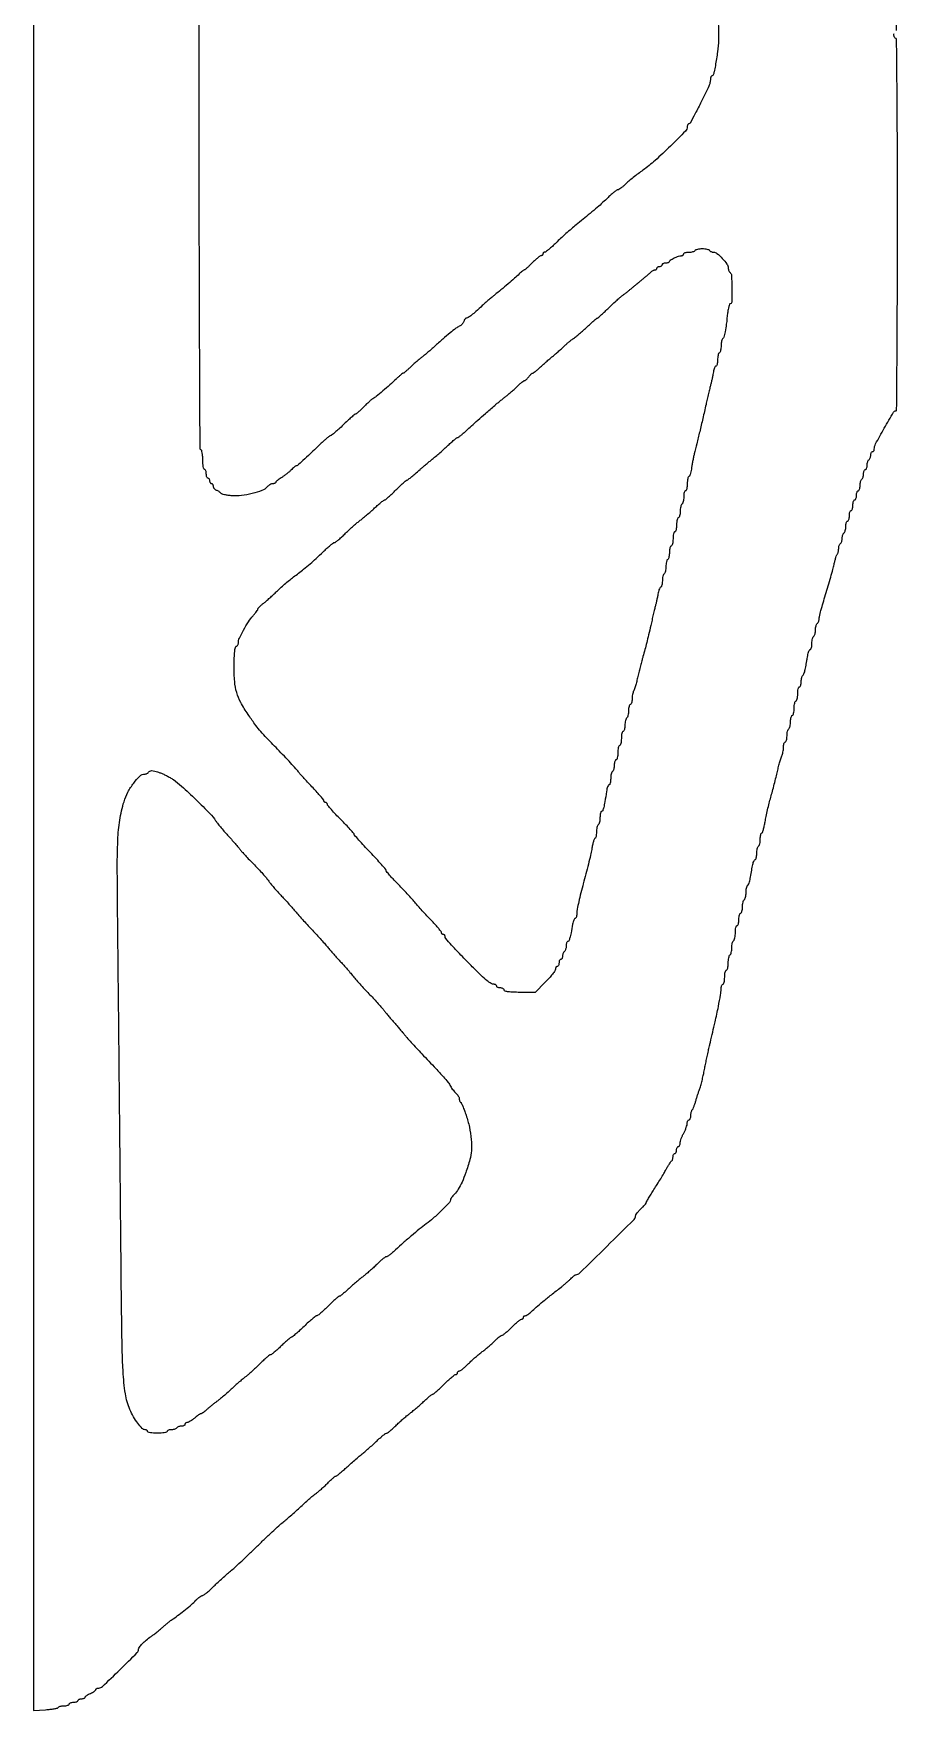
# Model space of a CAD drawing. Extents: x 0 to 485, y 28 to 1911.
# Drawn here: x 0 to 485, y 28 to 970 of the extents above; entities that cross this region are included whole.
import ezdxf

# ---------------------------------------------------------------- set-up
doc = ezdxf.new("R2010")
doc.units = 0

msp = doc.modelspace()

# ---------------------------------------------------------------- linework, layer by layer
for points in [[(0.501058, 1910.501593, 0.000002), (0.250266, 1675.425652, 0.000197)], [(0.057093, 1386.338018, 0.000069), (0, 969.702607), (0, 28.405214), (6.75, 28.822939, 0.011854), (9.36083, 29.046748, 0.017985), (11.615104, 29.37636, 0.012932), (13.417242, 29.754854, 0.248882), (13.833333, 30.120332, -0.196629), (14.150328, 30.460251, -0.041935), (14.925521, 30.741598, -0.037909), (15.942138, 30.935586, -0.0282), (17.083333, 31, 0.032551), (18.200605, 31.072814, 0.050076), (19.143229, 31.29375, 0.064635), (19.794591, 31.61597, 0.250638), (20, 32, -0.226478), (20.182831, 32.382936, -0.074992), (20.734375, 32.70625, -0.057076), (21.542644, 32.926884, -0.038131), (22.5, 33, 0.038131), (23.457356, 33.073116, 0.057076), (24.265625, 33.29375, 0.074992), (24.817169, 33.617064, 0.226478), (25, 34, -0.191087), (25.151477, 34.381882, -0.088204), (25.5875, 34.70625, -0.068025), (26.234582, 34.926307, -0.048028), (27, 35, 0.042005), (27.765706, 35.06444, 0.061586), (28.4125, 35.258112, 0.080913), (28.85117, 35.542657, 0.211547), (29, 35.87868, -0.208074), (29.180943, 36.29466, -0.033695), (29.88125, 36.864273, -0.032352), (30.851056, 37.459931, -0.023358), (32, 38, 0.023358), (33.148944, 38.540069, 0.032352), (34.11875, 39.135727, 0.033695), (34.819057, 39.70534, 0.208074), (35, 40.12132, -0.184046), (35.127798, 40.45675, -0.090441), (35.493403, 40.741888, -0.070312), (36.03694, 40.935126, -0.05034), (36.679671, 41, 0.193369), (38.658003, 41.794814, 0.002496), (48.471212, 51.292049, 0.002444), (58.202867, 60.898342, 0.199327), (59, 62.818458, -0.167425), (59.403978, 63.991084, -0.028015), (60.995369, 65.807137, -0.02715), (63.242138, 67.862493, -0.018458), (66.002104, 69.959488, 0.010019), (67.577173, 71.114814, 0.005763), (69.430063, 72.566037, 0.005756), (71.2584, 74.067253, 0.009569), (72.759814, 75.379096, -0.008441), (74.182931, 76.6282, -0.006648), (75.764357, 77.933921, -0.006728), (77.266495, 79.108044, -0.016476), (78.410436, 79.919608, 0.014462), (81.701971, 82.234907, 0.009804), (85.319448, 85.051388, 0.009869), (88.684904, 87.891169, 0.020915), (91.15121, 90.246784, -0.020182), (92.251578, 91.300853, -0.024608), (93.365468, 92.191243, -0.024298), (94.355334, 92.834906, -0.132764), (94.966134, 93, 0.159238), (95.642669, 93.221066, 0.012454), (97.166476, 94.395313, 0.015986), (98.940201, 95.930492, 0.011518), (100.82251, 97.75, -0.007832), (102.946025, 99.833162, -0.005121), (105.456349, 102.171299, -0.005151), (107.950342, 104.400321, -0.009825), (110.007586, 106.131017, 0.013995), (112.408197, 108.185006, 0.003275), (116.31002, 111.764072, 0.003373), (120.745717, 115.942809, 0.003307), (125.154183, 120.208499, -0.003223), (129.545351, 124.458884, -0.003364), (133.929152, 128.59168, -0.003233), (137.764423, 132.112944, -0.014776), (140.065224, 134.077482, 0.008143), (142.142879, 135.804371, 0.003169), (144.961613, 138.257135, 0.003136), (147.980903, 140.95206, 0.003886), (150.756068, 143.5, -0.004394), (153.335265, 145.863196, -0.005552), (155.763481, 148.000782, -0.004451), (157.832355, 149.749828, -0.044093), (158.767622, 150.396279, 0.044555), (159.630568, 150.993921, 0.007444), (161.160685, 152.308182, 0.008106), (162.916383, 153.913723, 0.007108), (164.698911, 155.646279, -0.0077), (166.419623, 157.314794, -0.011324), (167.986308, 158.722363, -0.006814), (169.330373, 159.844558, -0.170649), (169.776316, 160.004319, 0.163407), (170.233929, 160.161022, 0.005513), (171.756168, 161.354428, 0.009894), (173.531601, 162.83688, 0.006678), (175.5, 164.594369, -0.003822), (177.739195, 166.616743, -0.002524), (180.341931, 168.908151, -0.00254), (182.894976, 171.110313, -0.004921), (184.961894, 172.84005, 0.00582), (186.954034, 174.513308, 0.003585), (189.261284, 176.526452, 0.003594), (191.514337, 178.55001, 0.006427), (193.332476, 180.25, -0.010755), (194.895703, 181.686486, -0.01498), (196.359046, 182.898437, -0.011349), (197.612622, 183.82993, -0.155319), (198.146898, 184, 0.162913), (198.687566, 184.180966, 0.009923), (200.046583, 185.248437, 0.01396), (201.632891, 186.621827, 0.009821), (203.342029, 188.25, -0.008689), (205.233628, 190.060178, -0.006546), (207.372834, 191.985938, -0.006621), (209.432128, 193.743833, -0.015154), (211.040511, 195, 0.012842), (212.663285, 196.255371, 0.005474), (214.772323, 198.014063, 0.005412), (216.982035, 199.939788, 0.00708), (218.957325, 201.75, -0.007693), (220.738621, 203.378416, -0.011252), (222.359967, 204.751563, -0.006869), (223.748221, 205.843438, -0.164645), (224.210788, 206, 0.177414), (224.681348, 206.172395, 0.004911), (226.353087, 207.615625, 0.009525), (228.294815, 209.392315, 0.006326), (230.456522, 211.5, -0.008651), (232.637994, 213.607262, -0.012547), (234.641033, 215.384375, -0.008174), (236.357637, 216.784673, -0.168548), (236.978261, 217, 0.096862), (237.368229, 217.076262, 0.097407), (237.699864, 217.29375, 0.09844), (237.921918, 217.618393, 0.101258), (238, 218, -0.107021), (238.08261, 218.381532, -0.099487), (238.31678, 218.70625, -0.09588), (238.666715, 218.923949, -0.091591), (239.078401, 219, 0.15268), (239.687576, 219.190458, 0.015563), (240.918553, 220.101562, 0.018308), (242.343485, 221.313756, 0.013613), (243.828401, 222.75, -0.011756), (245.524093, 224.402342, -0.007197), (247.596468, 226.273982, -0.007213), (249.703043, 228.069046, -0.012729), (251.5, 229.480575, 0.010604), (253.270139, 230.858912, 0.006598), (255.289479, 232.546, 0.006619), (257.238143, 234.263502, 0.011903), (258.783333, 235.730575, -0.013276), (260.109472, 236.982767, -0.017864), (261.378416, 238.039607, -0.015062), (262.472765, 238.83518, -0.150748), (263.007018, 239, 0.164466), (263.568791, 239.189922, 0.009764), (264.993015, 240.321875, 0.013859), (266.65502, 241.776028, 0.009722), (268.447368, 243.5, -0.010602), (270.245916, 245.223852, -0.014901), (271.926974, 246.678125, -0.011084), (273.368579, 247.799792, -0.161137), (273.973684, 248, 0.096416), (274.365406, 248.076245, 0.09729), (274.69852, 248.29375, 0.098538), (274.921552, 248.6184, 0.101724), (275, 249, -0.103674), (275.079978, 249.381574, -0.09892), (275.307102, 249.70625, -0.096788), (275.646398, 249.923826, -0.094588), (276.045455, 250, 0.123067), (276.593384, 250.136938, 0.024205), (277.47111, 250.660938, 0.024335), (278.458205, 251.388641, 0.020481), (279.430664, 252.25, -0.013805), (282.143927, 254.718691, -0.005484), (285.996875, 257.961746, -0.004836), (290.702307, 261.759234, -0.003273), (296.134971, 266, 0.008103), (297.543222, 267.121345, 0.005694), (299.092657, 268.426562, 0.005747), (300.547489, 269.710128, 0.01197), (301.645148, 270.75, -0.01096), (302.55127, 271.611898, -0.015302), (303.400927, 272.339062, -0.011627), (304.12977, 272.897765, -0.159011), (304.443115, 273, 0.19607), (306.538236, 273.85443, 0.001139), (321.871275, 288.924102, 0.001125), (337.144719, 304.071807, 0.199402), (338, 306.131153, -0.144761), (338.169771, 306.705248, -0.021134), (338.88125, 307.707528, -0.02243), (339.851257, 308.848866, -0.017541), (341, 310, 0.011152), (342.149238, 311.122578, 0.015705), (343.11875, 312.177104, 0.011866), (343.864745, 313.084141, 0.167684), (344, 313.476104, -0.13029), (344.121582, 313.934769, -0.002955), (345.265, 315.912706, -0.006435), (346.65612, 318.218101, -0.004288), (348.306382, 320.824894, 0.004132), (350.134135, 323.710071, 0.003263), (352.065577, 326.861063, 0.003299), (353.820643, 329.810493, 0.008176), (355.056382, 332, -0.009063), (356.047052, 333.748039, -0.012543), (357.0025, 335.276042, -0.009134), (357.846736, 336.504354, -0.133826), (358.25, 336.833333, 0.15923), (358.538485, 337.093607, 0.049842), (358.779687, 337.631771, 0.044078), (358.944732, 338.325242, 0.036404), (359, 339.083333, -0.050201), (359.073823, 339.816758, -0.070178), (359.29375, 340.436979, -0.090315), (359.61825, 340.854207, -0.184457), (360, 341, 0.191087), (360.381882, 341.151477, 0.088204), (360.70625, 341.5875, 0.068025), (360.926307, 342.234582, 0.048028), (361, 343, -0.048028), (361.073693, 343.765418, -0.068025), (361.29375, 344.4125, -0.088204), (361.618118, 344.848523, -0.191087), (362, 345, 0.188692), (362.381832, 345.149417, 0.088982), (362.70625, 345.578565, 0.068799), (362.926261, 346.215843, 0.048799), (363, 346.969584, -0.066235), (363.132463, 347.965141, -0.020615), (363.5875, 349.406597, -0.020208), (364.234469, 350.992166, -0.020986), (365, 352.5, 0.020986), (365.765531, 354.007834, 0.020208), (366.4125, 355.593403, 0.020615), (366.867537, 357.034859, 0.066235), (367, 358.030416, -0.048799), (367.073739, 358.784157, -0.068799), (367.29375, 359.421435, -0.088982), (367.618168, 359.850583, -0.188692), (368, 360, 0.213207), (368.38247, 360.170857, 0.080277), (368.70625, 360.675625, 0.061077), (368.926688, 361.419414, 0.041555), (369, 362.3, -0.032005), (369.060888, 363.25024, -0.030245), (369.242673, 364.203437, -0.031643), (369.508294, 365.026465, -0.085284), (369.82612, 365.55, 0.075357), (370.219944, 366.17078, 0.011221), (370.787876, 367.542812, 0.012412), (371.38647, 369.207447, 0.010408), (371.940102, 371, -0.004315), (372.492643, 372.869529, -0.004073), (373.087797, 374.765625, -0.00405), (373.642163, 376.436301, -0.014156), (374.038658, 377.5, 0.018342), (374.393675, 378.477343, 0.008072), (374.794557, 379.79375, 0.007976), (375.175302, 381.205057, 0.010608), (375.473512, 382.5, 0.000163), (375.806943, 384.105245, 0.000043), (376.339613, 386.675, 0.000044), (376.945392, 389.600001, 0.000045), (377.545459, 392.5, -0.001502), (378.169718, 395.473226, -0.001264), (378.848339, 398.61875, -0.001274), (379.482402, 401.487024, -0.003533), (379.947735, 403.5, 0.002608), (382.598483, 414.870931, 0.005777), (384.474244, 423.575097, 0.00597), (385.72087, 430.100689, 0.044235), (386, 433.249626, -0.034569), (386.072921, 434.303078, -0.052675), (386.29375, 435.192078, -0.068632), (386.616422, 435.803228, -0.241532), (387, 436, 0.295869), (387.387127, 436.251055, 0.04382), (387.70625, 437.175, 0.037669), (387.92761, 438.467056, 0.023598), (388, 440, -0.023598), (388.07239, 441.532944, -0.037669), (388.29375, 442.825, -0.04382), (388.612873, 443.748945, -0.295869), (389, 444, 0.293924), (389.38696, 444.248983, 0.044731), (389.70625, 445.157664, 0.038191), (389.927595, 446.43068, 0.023957), (390, 447.940983, -0.023552), (390.07325, 449.49521, -0.030444), (390.29375, 450.90585, -0.031293), (390.612194, 452.01959, -0.17067), (391, 452.5, 0.158284), (391.38656, 452.955916, 0.036095), (391.70625, 453.929939, 0.033884), (391.926564, 455.159953, 0.02738), (392, 456.5, -0.02738), (392.073436, 457.840047, -0.033884), (392.29375, 459.070061, -0.036095), (392.61344, 460.044084, -0.158284), (393, 460.5, 0.17067), (393.387806, 460.98041, 0.031293), (393.70625, 462.09415, 0.030444), (393.92675, 463.50479, 0.023552), (394, 465.059017, -0.023957), (394.072405, 466.56932, -0.038191), (394.29375, 467.842336, -0.044731), (394.61304, 468.751017, -0.293924), (395, 469, 0.277684), (395.385692, 469.232098, 0.052312), (395.70625, 470.028125, 0.042582), (395.927458, 471.158889, 0.027026), (396, 472.5, -0.027026), (396.072542, 473.841111, -0.042582), (396.29375, 474.971875, -0.052312), (396.614308, 475.767902, -0.277684), (397, 476, 0.275259), (397.385522, 476.229636, 0.053437), (397.70625, 477.010789, 0.043243), (397.927436, 478.122516, 0.027497), (398, 479.440983, -0.026918), (398.073414, 480.803639, -0.033489), (398.29375, 482.052725, -0.035556), (398.613307, 483.04134, -0.159713), (399, 483.5, 0.158284), (399.38656, 483.955916, 0.036095), (399.70625, 484.929939, 0.033884), (399.926564, 486.159953, 0.02738), (400, 487.5, -0.0244), (400.065195, 488.83515, -0.031238), (400.261294, 490.050002, -0.032422), (400.544827, 491.00953, -0.16782), (400.889512, 491.431715, 0.141945), (401.271355, 491.853942, 0.024812), (401.697061, 492.850822, 0.025189), (402.090575, 494.106847, 0.020254), (402.389512, 495.490732, -0.000012), (402.667351, 497.087616, -0.000007), (402.999682, 498.997277, -0.000007), (403.331913, 500.906058, -0.000012), (403.609406, 502.5, -0.023222), (403.907606, 503.840922, -0.034922), (404.301411, 504.971875, -0.037981), (404.726897, 505.787531, -0.259088), (405.109406, 506, 0.2913), (405.453834, 506.21927, 0.045959), (405.738388, 507.010789, 0.038897), (405.935498, 508.122324, 0.024443), (406, 509.440983, -0.026918), (406.073414, 510.803639, -0.033489), (406.29375, 512.052725, -0.035556), (406.613307, 513.04134, -0.159713), (407, 513.5, 0.159713), (407.386693, 513.95866, 0.035556), (407.70625, 514.947275, 0.033489), (407.926586, 516.196361, 0.026918), (408, 517.559017, -0.022888), (408.060399, 518.877767, -0.036627), (408.245192, 519.989211, -0.042003), (408.511274, 520.786969, -0.299749), (408.834695, 521, 0.315603), (409.208389, 521.261971, 0.014196), (409.729234, 522.835938, 0.019451), (410.24951, 524.854267, 0.012186), (410.707809, 527.25, -0.010433), (411.257486, 530.179002, -0.00519), (412.06968, 533.867188, -0.005149), (412.990612, 537.672725, -0.00754), (413.885759, 541, 0.003975), (414.820936, 544.379847, 0.002482), (415.865259, 548.353125, 0.00249), (416.855619, 552.279508, 0.004525), (417.620037, 555.5, -0.006151), (418.296043, 558.307356, -0.007193), (419.008531, 560.953827, -0.006437), (419.670843, 563.171292, -0.042952), (420.107392, 564.236431, 0.050914), (420.450549, 565.113142, 0.021401), (420.737797, 566.348022, 0.020909), (420.934526, 567.705325, 0.025537), (421, 568.986431, -0.031481), (421.072759, 570.14089, -0.048668), (421.29375, 571.114764, -0.062402), (421.6157, 571.789778, -0.255639), (422, 572, 0.275259), (422.385522, 572.229636, 0.053437), (422.70625, 573.010789, 0.043243), (422.927436, 574.122516, 0.027497), (423, 575.440983, -0.026918), (423.073414, 576.803639, -0.033489), (423.29375, 578.052725, -0.035556), (423.613307, 579.04134, -0.159713), (424, 579.5, 0.159713), (424.386693, 579.95866, 0.035556), (424.70625, 580.947275, 0.033489), (424.926586, 582.196361, 0.026918), (425, 583.559017, -0.027497), (425.072564, 584.877484, -0.043243), (425.29375, 585.989211, -0.053437), (425.614478, 586.770364, -0.275259), (426, 587, 0.295869), (426.387127, 587.251055, 0.04382), (426.70625, 588.175, 0.037669), (426.92761, 589.467056, 0.023598), (427, 591, -0.023598), (427.07239, 592.532944, -0.037669), (427.29375, 593.825, -0.04382), (427.612873, 594.748945, -0.295869), (428, 595, 0.295869), (428.387127, 595.251055, 0.04382), (428.70625, 596.175, 0.037669), (428.92761, 597.467056, 0.023598), (429, 599, -0.023598), (429.07239, 600.532944, -0.037669), (429.29375, 601.825, -0.04382), (429.612873, 602.748945, -0.295869), (430, 603, 0.251914), (430.384097, 603.206632, 0.064068), (430.70625, 603.863914, 0.049716), (430.9272, 604.81438, 0.032276), (431, 605.940983, -0.027995), (431.065347, 607.107183, -0.034403), (431.261294, 608.179541, -0.036797), (431.545813, 609.029351, -0.156404), (431.889512, 609.431715, 0.141945), (432.271355, 609.853942, 0.024812), (432.697061, 610.850822, 0.025189), (433.090575, 612.106847, 0.020254), (433.389512, 613.490732, -0.000012), (433.667351, 615.087616, -0.000007), (433.999682, 616.997277, -0.000007), (434.331913, 618.906058, -0.000012), (434.609406, 620.5, -0.023222), (434.907606, 621.840922, -0.034922), (435.301411, 622.971875, -0.037981), (435.726897, 623.787531, -0.259088), (436.109406, 624, 0.2913), (436.453834, 624.21927, 0.045959), (436.738388, 625.010789, 0.038897), (436.935498, 626.122324, 0.024443), (437, 627.440983, -0.026918), (437.073414, 628.803639, -0.033489), (437.29375, 630.052725, -0.035556), (437.613307, 631.04134, -0.159713), (438, 631.5, 0.144823), (438.385448, 631.931076, 0.04093), (438.70625, 632.783064, 0.037579), (438.926362, 633.85147, 0.032024), (439, 635, -0.032024), (439.073638, 636.14853, -0.037579), (439.29375, 637.216936, -0.04093), (439.614552, 638.068924, -0.144823), (440, 638.5, 0.111886), (440.383575, 638.876748, 0.050164), (440.70625, 639.509957, 0.046203), (440.925927, 640.277654, 0.046625), (441, 641.070275, -0.061036), (441.156105, 642.344307, -0.004116), (442.071188, 645.8973, -0.005864), (443.249855, 650.122677, -0.004358), (444.646596, 654.761258, 0.003379), (446.124736, 659.635567, 0.003288), (447.550711, 664.574034, 0.003243), (448.747237, 668.930586, 0.012223), (449.412193, 671.682263, -0.009811), (449.894374, 673.720607, -0.012916), (450.418218, 675.557968, -0.01039), (450.922651, 677.058267, -0.110514), (451.265597, 677.59893, 0.104707), (451.548686, 678.0341, 0.032181), (451.784269, 678.785683, 0.030628), (451.945883, 679.683127, 0.029242), (452, 680.60765, -0.040291), (452.073923, 681.523527, -0.042976), (452.29375, 682.395433, -0.047126), (452.615828, 683.103199, -0.124636), (453, 683.5, 0.128561), (453.384387, 683.903211, 0.04604), (453.70625, 684.636189, 0.041947), (453.926129, 685.542916, 0.038534), (454, 686.5, -0.038534), (454.073871, 687.457084, -0.041947), (454.29375, 688.363811, -0.04604), (454.615613, 689.096789, -0.128561), (455, 689.5, 0.146547), (455.385578, 689.934161, 0.040338), (455.70625, 690.8004, 0.037109), (455.926388, 691.887885, 0.031397), (456, 693.059017, -0.032276), (456.0728, 694.18562, -0.049716), (456.29375, 695.136086, -0.064068), (456.615903, 695.793368, -0.251914), (457, 696, 0.254951), (457.384262, 696.209557, 0.06271), (457.70625, 696.88125, 0.048861), (457.927234, 697.850749, 0.031626), (458, 699, -0.031626), (458.072766, 700.149251, -0.048861), (458.29375, 701.11875, -0.06271), (458.615738, 701.790443, -0.254951), (459, 702, 0.254951), (459.384262, 702.209557, 0.06271), (459.70625, 702.88125, 0.048861), (459.927234, 703.850749, 0.031626), (460, 705, -0.031626), (460.072766, 706.149251, -0.048861), (460.29375, 707.11875, -0.06271), (460.615738, 707.790443, -0.254951), (461, 708, 0.226478), (461.382936, 708.182831, 0.074992), (461.70625, 708.734375, 0.057076), (461.926884, 709.542644, 0.038131), (462, 710.5, -0.038131), (462.073116, 711.457356, -0.057076), (462.29375, 712.265625, -0.074992), (462.617064, 712.817169, -0.226478), (463, 713, 0.251914), (463.384097, 713.206632, 0.064068), (463.70625, 713.863914, 0.049716), (463.9272, 714.81438, 0.032276), (464, 715.940983, -0.031397), (464.073612, 717.112115, -0.037109), (464.29375, 718.1996, -0.040338), (464.614422, 719.065839, -0.146547), (465, 719.5, 0.130646), (465.384508, 719.906663, 0.045439), (465.70625, 720.653525, 0.041396), (465.926158, 721.57934, 0.037634), (466, 722.559017, -0.039081), (466.07317, 723.49372, -0.058208), (466.29375, 724.282961, -0.076538), (466.617207, 724.820624, -0.222681), (467, 725, 0.222681), (467.382793, 725.179376, 0.076538), (467.70625, 725.717039, 0.058208), (467.92683, 726.50628, 0.039081), (468, 727.440983, -0.037634), (468.073842, 728.42066, -0.041396), (468.29375, 729.346475, -0.045439), (468.615492, 730.093337, -0.130646), (469, 730.5, 0.111412), (469.383556, 730.876024, 0.050262), (469.70625, 731.50665, 0.046318), (469.925923, 732.270704, 0.046881), (470, 733.059017, -0.049547), (470.073784, 733.801778, -0.069539), (470.29375, 734.429836, -0.089706), (470.618213, 734.852535, -0.186414), (471, 735, 0.144882), (471.381344, 735.112869, 0.099368), (471.70625, 735.430202, 0.083567), (471.925211, 735.904682, 0.0665), (472, 736.464517, -0.123842), (472.718701, 739.321711, -0.005742), (477.588417, 748.144425, -0.003525), (482.804192, 757.193536, -0.266255), (484.211287, 758, 0.411939), (484.535649, 758.321851, 0.000056), (484.768316, 788.696875, 0.00118), (484.943324, 822.429401, 0.000707), (485, 862.5, 0.00063), (484.942159, 908.4348, 0.001763), (484.747608, 940.625, 0.000176), (484.490743, 966.514273, 0.411208), (484, 967, -0.191087), (483.618118, 967.151477, -0.088204), (483.29375, 967.5875, -0.068025), (483.073693, 968.234582, -0.048028), (483, 969, -0.048028), (483.073693, 969.765418, -0.068025)], [(384.426172, 974.980026, -0.014521), (384.546964, 966.099274, -0.034211), (383.992424, 959.5, -0.001837), (382.75986, 951.658119, -0.016569), (382.094638, 948.249023, -0.035505), (381.543889, 946.448378, -0.310155), (380.890594, 946, 0.210479), (380.550045, 945.849997, 0.081319), (380.261612, 945.408514, 0.061914), (380.065329, 944.757318, 0.042297), (380, 943.986431, -0.03349), (379.939829, 943.089087, -0.02108), (379.75573, 942.054272, -0.021144), (379.487266, 941.04711, -0.035974), (379.168444, 940.236431, -0.003368), (374.879092, 931.432255, -0.007297), (371.438734, 924.737226, -0.002795), (368.569223, 919.419893, -0.27416), (367.861001, 919, 0.181358), (367.532362, 918.876743, 0.091253), (367.252919, 918.524865, 0.071195), (367.063617, 918.001418, 0.05126), (367, 917.382521, -0.196305), (366.013828, 914.967484, -0.005035), (357.549532, 906.503765, -0.011437), (348.912162, 898.418077, -0.028126), (342.119678, 893, 0.007829), (339.44546, 891.038974, 0.006459), (336.654689, 888.867188, 0.00653), (334.144908, 886.807207, 0.017282), (332.421929, 885.25, -0.014601), (331.059568, 884.005386, -0.019125), (329.741003, 882.954687, -0.016932), (328.599549, 882.172585, -0.142669), (328.007018, 882, 0.155727), (327.388013, 881.802417, 0.012196), (325.98347, 880.751562, 0.015688), (324.346381, 879.377967, 0.011333), (322.606361, 877.75, -0.007278), (319.48813, 874.784793, -0.00913), (316.50864, 872.132131, -0.005361), (312.403047, 868.684884, -0.000943), (304.606585, 862.304474, 0.007265), (301.963512, 860.085068, 0.004321), (298.877249, 857.369127, 0.004324), (295.846755, 854.607848, 0.007447), (293.378324, 852.25, -0.008914), (291.260163, 850.238587, -0.012846), (289.310453, 848.542187, -0.008582), (287.640659, 847.210619, -0.165491), (287.021739, 847, 0.096862), (286.631771, 846.923738, 0.097407), (286.300136, 846.70625, 0.09844), (286.078082, 846.381607, 0.101258), (286, 846, -0.107021), (285.91739, 845.618468, -0.099487), (285.68322, 845.29375, -0.09588), (285.333285, 845.076051, -0.091591), (284.921599, 845, 0.157214), (284.308348, 844.80229, 0.01468), (283.031039, 843.825, 0.017724), (281.550663, 842.532079, 0.01301), (280, 841, -0.007563), (278.48211, 839.467271, -0.011212), (277.102483, 838.175, -0.00655), (275.916914, 837.14105, -0.177864), (275.532946, 837, 0.151874), (275.175672, 836.888917, 0.014232), (274.423667, 836.339062, 0.017234), (273.550111, 835.611782, 0.012709), (272.632728, 834.75, -0.013069), (270.067597, 832.343812, -0.004972), (266.37184, 829.119634, -0.005016), (262.406567, 825.797454, -0.007634), (258.890621, 823, 0.009199), (257.38378, 821.79336, 0.004525), (255.509644, 820.20625, 0.004488), (253.592596, 818.522528, 0.006521), (251.934192, 817, -0.00525), (248.357662, 813.699705, -0.016776), (245.877037, 811.605196, -0.021048), (244.080983, 810.307823, -0.146913), (243.055957, 810, 0.163076), (242.660485, 809.867492, 0.060398), (242.232239, 809.454505, 0.051723), (241.838934, 808.853581, 0.042237), (241.545385, 808.142997, -0.067174), (241.178471, 807.366603, -0.041793), (240.56065, 806.56917, -0.041275), (239.804861, 805.871273, -0.057756), (239.020747, 805.392997, 0.053528), (237.083939, 804.233913, 0.009907), (233.812425, 801.663028, 0.00952), (229.783159, 798.235343, 0.005627), (225.099662, 794, -0.006879), (223.407568, 792.477498, -0.004708), (221.446729, 790.79375, -0.004746), (219.526304, 789.206793, -0.009577), (217.977648, 788, 0.01167), (216.462694, 786.809245, 0.006339), (214.654692, 785.279688, 0.006312), (212.853841, 783.67628, 0.009935), (211.353079, 782.25, -0.008033), (210.052738, 781.004743, -0.01175), (208.865592, 779.954687, -0.007289), (207.847996, 779.121446, -0.169481), (207.5, 779, 0.166586), (207.149648, 778.879941, 0.006983), (206.105305, 778.045313, 0.011402), (204.886153, 776.995261, 0.007791), (203.547848, 775.75, -0.009239), (200.051882, 772.515922, -0.006784), (196.062328, 769.055737, -0.005399), (192.351868, 765.992773, -0.042298), (190.500015, 764.74007, 0.04813), (189.744439, 764.216032, 0.007597), (188.381509, 763.02601, 0.008373), (186.815102, 761.567593, 0.007229), (185.218613, 759.985354, -0.007891), (183.673717, 758.458296, -0.011612), (182.26522, 757.170698, -0.007044), (181.056353, 756.145698, -0.174022), (180.650409, 756, 0.179081), (180.222104, 755.841515, 0.003316), (178.37636, 754.2375, 0.007706), (176.2432, 752.299542, 0.005021), (173.837989, 750, -0.006594), (171.417931, 747.700791, -0.009861), (169.238426, 745.7625, -0.005299), (167.36521, 744.195673, -0.173193), (166.817257, 744, 0.161676), (166.291367, 743.825388, 0.008966), (164.90515, 742.751562, 0.0131), (163.28528, 741.378231, 0.009155), (161.529502, 739.75, -0.001645), (155.313912, 733.809844, -0.005545), (151.193662, 729.984022, -0.002881), (148.148051, 727.250165, -0.183454), (147.489178, 727, 0.159257), (147.149654, 726.889043, 0.011837), (146.366422, 726.286931, 0.015481), (145.453736, 725.502404, 0.011103), (144.481621, 724.57253, -0.020129), (143.333495, 723.513305, -0.01173), (141.878017, 722.332864, -0.011717), (140.362387, 721.217222, -0.019388), (139.027075, 720.356922, 0.017893), (137.867639, 719.614829, 0.024823), (136.889203, 718.863635, 0.023031), (136.164519, 718.187905, 0.196026), (136, 717.784392, -0.197365), (135.876922, 717.484734, -0.086084), (135.520393, 717.230415, -0.066017), (134.992223, 717.057713, -0.046078), (134.367295, 717, 0.085775), (133.625536, 716.871809, 0.040758), (132.739117, 716.471985, 0.03882), (131.856708, 715.890316, 0.044459), (131.117295, 715.202501, -0.116136), (128.190232, 713.170267, -0.031613), (122.795356, 711.427602, -0.032493), (116.773187, 710.305141, -0.050555), (111.4974, 710.208658, -0.015079), (109.273318, 710.460815, -0.020612), (107.29158, 710.830176, -0.017936), (105.708747, 711.253539, -0.17262), (105.157961, 711.662847, 0.067918), (104.783009, 712.085672, 0.028759), (104.179214, 712.546783, 0.027801), (103.468235, 712.972109, 0.032528), (102.75, 713.291557, -0.070965), (102.080995, 713.652837, -0.064307), (101.514062, 714.197408, -0.067826), (101.130495, 714.834935, -0.101897), (101, 715.468615, 0.063461), (100.925386, 716.05412, 0.081424), (100.70625, 716.550156, 0.09843), (100.381366, 716.882059, 0.151099), (100, 717, -0.148195), (99.618646, 717.115568, -0.098894), (99.29375, 717.440625, -0.082425), (99.074694, 717.926543, -0.064853), (99, 718.5, 0.064853), (98.925306, 719.073457, 0.082425), (98.70625, 719.559375, 0.098894), (98.381354, 719.884432, 0.148195), (98, 720, -0.226478), (97.617064, 720.182831, -0.074992), (97.29375, 720.734375, -0.057076), (97.073116, 721.542644, -0.038131), (97, 722.5, 0.038131), (96.926884, 723.457356, 0.057076), (96.70625, 724.265625, 0.074992), (96.382936, 724.817169, 0.226478), (96, 725, -0.332234), (95.608967, 725.292067, -0.026982), (95.29375, 726.615625, -0.027868), (95.072146, 728.39166, -0.017105), (95, 730.5, 0.017105), (94.927854, 732.60834, 0.027868), (94.70625, 734.384375, 0.026982), (94.391033, 735.707933, 0.332234), (94, 736, -0.412915), (93.504228, 736.493577, -0.000036), (93.251073, 794.5, -0.000794), (93.057377, 866.140275, -0.000279), (93, 969, -0.000279), (93.057377, 1071.859725, -0.000794)], [(484.490743, 971.485727, 0.000176), (484.747608, 997.375, 0.001763)]]:
    msp.add_lwpolyline(points, format="xyb")
for points in [[(379.5, 848, 0.09322), (379.849304, 847.617046, 0.052965), (380.38915, 847.29375, 0.050362), (381.023726, 847.07418, 0.058185), (381.659017, 847, -0.174364), (383.684997, 846.271332, -0.031004), (386.673081, 843.473649, -0.03157), (389.297643, 840.314228, -0.158833), (390, 838.159017, 0.044694), (390.074034, 837.33244, 0.045296), (390.29375, 836.536025, 0.049372), (390.616268, 835.882403, 0.115555), (391, 835.5, -0.251317), (391.837564, 834.053269, -0.006766), (391.980469, 826.460846, -0.005934), (391.930215, 818.822354, -0.408821), (391.09255, 818, 0.311608), (390.709112, 817.735337, 0.023038), (390.290794, 816.457813, 0.025557), (389.912937, 814.762268, 0.016059), (389.637462, 812.75, -0.005575), (388.926568, 806.600232, -0.015774), (388.247599, 802.33275, -0.016121), (387.578438, 799.362155, -0.193207), (386.894367, 798.434715, 0.167385), (386.547842, 798.011009, 0.032593), (386.26272, 797.050884, 0.03136), (386.065556, 795.835364, 0.024531), (386, 794.5, -0.02738), (385.926564, 793.159953, -0.033884), (385.70625, 791.929939, -0.036095), (385.38656, 790.955916, -0.158284), (385, 790.5, 0.159713), (384.613307, 790.04134, 0.035556), (384.29375, 789.052725, 0.033489), (384.073414, 787.803639, 0.026918), (384, 786.440983, -0.024443), (383.935498, 785.122324, -0.038897), (383.738388, 784.010789, -0.045959), (383.453834, 783.21927, -0.2913), (383.109406, 783, 0.252284), (382.730921, 782.796047, 0.042116), (382.322636, 782.045313, 0.037452), (381.952232, 780.99504, 0.025103), (381.681662, 779.75, -0.008008), (381.403589, 778.220239, -0.00392), (381.002806, 776.279688, -0.003887), (380.554601, 774.268572, -0.00563), (380.124961, 772.5, 0.003126), (379.625265, 770.487046, 0.001127), (378.939086, 767.61875, 0.001118), (378.201502, 764.473226, 0.001328), (377.519646, 761.5, -0.00128), (375.720298, 753.650484, -0.001478), (373.964026, 746.178339, -0.001598), (372.330977, 739.41743, -0.002682), (370.910606, 733.75, 0.010126), (370.456134, 731.814884, 0.006072), (369.991027, 729.5, 0.006078), (369.584063, 727.184521, 0.010524), (369.309912, 725.25, -0.01961), (369.048839, 723.621308, -0.030587), (368.684636, 722.248438, -0.031067), (368.278593, 721.239408, -0.289206), (367.899306, 721, 0.309132), (367.550042, 720.761247, 0.037616), (367.264171, 719.825, 0.03411), (367.065013, 718.533102, 0.021194), (367, 717, -0.023598), (366.92761, 715.467056, -0.037669), (366.70625, 714.175, -0.04382), (366.387127, 713.251055, -0.295869), (366, 713, 0.275259), (365.614478, 712.770364, 0.053437), (365.29375, 711.989211, 0.043243), (365.072564, 710.877484, 0.027497), (365, 709.559017, -0.026918), (364.926586, 708.196361, -0.033489), (364.70625, 706.947275, -0.035556), (364.386693, 705.95866, -0.159713), (364, 705.5, 0.159713), (363.613307, 705.04134, 0.035556), (363.29375, 704.052725, 0.033489), (363.073414, 702.803639, 0.026918), (363, 701.440983, -0.027497), (362.927436, 700.122516, -0.043243), (362.70625, 699.010789, -0.053437), (362.385522, 698.229636, -0.275259), (362, 698, 0.295869), (361.612873, 697.748945, 0.04382), (361.29375, 696.825, 0.037669), (361.07239, 695.532944, 0.023598), (361, 694, -0.023598), (360.92761, 692.467056, -0.037669), (360.70625, 691.175, -0.04382), (360.387127, 690.251055, -0.295869), (360, 690, 0.295869), (359.612873, 689.748945, 0.04382), (359.29375, 688.825, 0.037669), (359.07239, 687.532944, 0.023598), (359, 686, -0.023598), (358.92761, 684.467056, -0.037669), (358.70625, 683.175, -0.04382), (358.387127, 682.251055, -0.295869), (358, 682, 0.275259), (357.614478, 681.770364, 0.053437), (357.29375, 680.989211, 0.043243), (357.072564, 679.877484, 0.027497), (357, 678.559017, -0.026918), (356.926586, 677.196361, -0.033489), (356.70625, 675.947275, -0.035556), (356.386693, 674.95866, -0.159713), (356, 674.5, 0.158284), (355.61344, 674.044084, 0.036095), (355.29375, 673.070061, 0.033884), (355.073436, 671.840047, 0.02738), (355, 670.5, -0.02738), (354.926564, 669.159953, -0.033884), (354.70625, 667.929939, -0.036095), (354.38656, 666.955916, -0.158284), (354, 666.5, 0.159713), (353.613307, 666.04134, 0.035556), (353.29375, 665.052725, 0.033489), (353.073414, 663.803639, 0.026918), (353, 662.440983, -0.024443), (352.935498, 661.122324, -0.038897), (352.738388, 660.010789, -0.045959), (352.453834, 659.21927, -0.2913), (352.109406, 659, 0.252284), (351.730921, 658.796047, 0.042116), (351.322636, 658.045313, 0.037452), (350.952232, 656.99504, 0.025103), (350.681662, 655.75, -0.008008), (350.403589, 654.220239, -0.00392), (350.002806, 652.279688, -0.003887), (349.554601, 650.268572, -0.00563), (349.124961, 648.5, 0.003091), (348.625118, 646.48705, 0.001115), (347.938442, 643.61875, 0.001105), (347.200149, 640.473226, 0.001313), (346.517454, 637.5, -0.001975), (345.282076, 632.152235, -0.003619), (344.22656, 627.805415, -0.004154), (343.217923, 623.916344, -0.004015), (342.133633, 620, 0.005714), (341.638652, 618.188252, 0.001806), (340.940249, 615.471875, 0.001803), (340.183185, 612.436675, 0.002002), (339.474386, 609.5, -0.006106), (338.772362, 606.692645, -0.007137), (338.035578, 604.046173, -0.006389), (337.353143, 601.82887, -0.042554), (336.907242, 600.763569, 0.051494), (336.558478, 599.886736, 0.02174), (336.266502, 598.651978, 0.021234), (336.066551, 597.294677, 0.025956), (336, 596.013569, -0.031481), (335.927241, 594.85911, -0.048668), (335.70625, 593.885236, -0.062402), (335.3843, 593.210222, -0.255639), (335, 593, 0.275259), (334.614478, 592.770364, 0.053437), (334.29375, 591.989211, 0.043243), (334.072564, 590.877484, 0.027497), (334, 589.559017, -0.026918), (333.926586, 588.196361, -0.033489), (333.70625, 586.947275, -0.035556), (333.386693, 585.95866, -0.159713), (333, 585.5, 0.159713), (332.613307, 585.04134, 0.035556), (332.29375, 584.052725, 0.033489), (332.073414, 582.803639, 0.026918), (332, 581.440983, -0.027497), (331.927436, 580.122516, -0.043243), (331.70625, 579.010789, -0.053437), (331.385522, 578.229636, -0.275259), (331, 578, 0.295869), (330.612873, 577.748945, 0.04382), (330.29375, 576.825, 0.037669), (330.07239, 575.532944, 0.023598), (330, 574, -0.023598), (329.92761, 572.467056, -0.037669), (329.70625, 571.175, -0.04382), (329.387127, 570.251055, -0.295869), (329, 570, 0.295869), (328.612873, 569.748945, 0.04382), (328.29375, 568.825, 0.037669), (328.07239, 567.532944, 0.023598), (328, 566, -0.023598), (327.92761, 564.467056, -0.037669), (327.70625, 563.175, -0.04382), (327.387127, 562.251055, -0.295869), (327, 562, 0.251914), (326.615903, 561.793368, 0.064068), (326.29375, 561.136086, 0.049716), (326.0728, 560.18562, 0.032276), (326, 559.059017, -0.031397), (325.926388, 557.887885, -0.037109), (325.70625, 556.8004, -0.040338), (325.385578, 555.934161, -0.146547), (325, 555.5, 0.159713), (324.613307, 555.04134, 0.035556), (324.29375, 554.052725, 0.033489), (324.073414, 552.803639, 0.026918), (324, 551.440983, -0.024564), (323.935177, 550.122332, -0.039073), (323.737104, 549.010789, -0.046266), (323.451105, 548.21973, -0.290646), (323.105035, 548, 0.270375), (322.723709, 547.777535, 0.03574), (322.306509, 546.898438, 0.033494), (321.925484, 545.68685, 0.021941), (321.643406, 544.25, -0.003562), (320.720982, 538.426839, -0.018941), (320.073937, 535.268971, -0.029707), (319.505045, 533.425815, -0.312634), (318.890594, 533, 0.2913), (318.546166, 532.78073, 0.045959), (318.261612, 531.989211, 0.038897), (318.064502, 530.877676, 0.024443), (318, 529.559017, -0.026918), (317.926586, 528.196361, -0.033489), (317.70625, 526.947275, -0.035556), (317.386693, 525.95866, -0.159713), (317, 525.5, 0.159713), (316.613307, 525.04134, 0.035556), (316.29375, 524.052725, 0.033489), (316.073414, 522.803639, 0.026918), (316, 521.440983, -0.021769), (315.942556, 520.12217, -0.034969), (315.766655, 519.010789, -0.039111), (315.51389, 518.208085, -0.30593), (315.205634, 518, 0.317123), (314.847507, 517.747463, 0.012961), (314.328909, 516.164062, 0.018504), (313.805836, 514.145774, 0.011574), (313.336534, 511.75, -0.013314), (312.686523, 508.491861, -0.003889), (311.514789, 503.517187, -0.003905), (310.107904, 497.935524, -0.004175), (308.644048, 492.5, 0.005825), (307.257845, 487.284329, 0.007073), (306.085147, 482.364063, 0.006067), (305.209119, 478.207047, 0.047916), (305.013147, 476.25, -0.025899), (304.943543, 475.004625, -0.040924), (304.74225, 473.954687, -0.049414), (304.454163, 473.211866, -0.28271), (304.109406, 473, 0.250963), (303.729389, 472.796439, 0.041763), (303.315351, 472.045313, 0.03726), (302.936938, 470.995028, 0.025034), (302.656861, 469.75, -0.004661), (301.761757, 464.845986, -0.021749), (301.097531, 462.051381, -0.034096), (300.505722, 460.404643, -0.297765), (299.886501, 460, 0.24171), (299.546451, 459.825413, 0.068555), (299.26041, 459.282961, 0.052624), (299.064642, 458.493968, 0.034529), (299, 457.559017, -0.037634), (298.926158, 456.57934, -0.041396), (298.70625, 455.653525, -0.045439), (298.384508, 454.906663, -0.130646), (298, 454.5, 0.111412), (297.616444, 454.123976, 0.050262), (297.29375, 453.49335, 0.046318), (297.074077, 452.729296, 0.046881), (297, 451.940983, -0.049547), (296.926216, 451.198222, -0.069539), (296.70625, 450.570164, -0.089706), (296.381787, 450.147465, -0.186414), (296, 450, 0.191087), (295.618118, 449.848523, 0.088204), (295.29375, 449.4125, 0.068025), (295.073693, 448.765418, 0.048028), (295, 448, -0.048028), (294.926307, 447.234582, -0.068025), (294.70625, 446.5875, -0.088204), (294.381882, 446.151477, -0.191087), (294, 446, 0.150209), (293.618638, 445.882787, 0.098577), (293.29375, 445.552989, 0.081731), (293.074638, 445.060063, 0.063882), (293, 444.478261, -0.15472), (292.722455, 443.602804, -0.013667), (291.317323, 441.720856, -0.016855), (289.465824, 439.533287, -0.012327), (287.271739, 437.228261), (281.543478, 431.5), (273.105072, 431.5, -0.00874), (269.224343, 431.567839, -0.026325), (266.587889, 431.799377, -0.035241), (264.853802, 432.170233, -0.246812), (264.25, 432.75, 0.121084), (263.948404, 433.22813, 0.06892), (263.392708, 433.632812, 0.062336), (262.680589, 433.906806, 0.060772), (261.916667, 434, -0.050201), (261.183242, 434.073823, -0.070178), (260.563021, 434.29375, -0.090315), (260.145793, 434.61825, -0.184457), (260, 435, 0.147131), (259.8853, 435.38135, 0.099053), (259.562733, 435.70625, 0.082791), (259.080499, 435.925275, 0.065375), (258.511431, 436, -0.135276), (256.841547, 436.460212, -0.037685), (254.602133, 438.035981, -0.02074), (251.314216, 440.978281, -0.003944), (245.598818, 446.624867, -0.003826), (239.126307, 453.221308, -0.010166), (234.636851, 458.06042, -0.00768), (231.466763, 461.731907, -0.176005), (231, 463.016826, 0.100786), (230.923596, 463.392018, 0.098339), (230.70625, 463.711193, 0.097524), (230.381664, 463.925004, 0.097318), (230, 464, -0.101258), (229.618393, 464.078082, -0.09844), (229.29375, 464.300136, -0.097407), (229.076262, 464.631771, -0.096862), (229, 465.021739, 0.165278), (228.789557, 465.640981, 0.008554), (227.457812, 467.314019, 0.012817), (225.761414, 469.267651, 0.008894), (223.75, 471.390463, -0.005499), (221.448293, 473.786846, -0.003687), (218.867188, 476.574874, -0.003712), (216.406864, 479.312613, -0.007314), (214.5, 481.530989, 0.008634), (212.528404, 483.812457, 0.003775), (209.839063, 486.772697, 0.003734), (206.935592, 489.873764, 0.00498), (204.25, 492.643746, -0.006447), (201.854942, 495.128607, -0.009677), (199.835937, 497.363236, -0.005085), (198.199466, 499.285642, -0.175535), (198, 499.836302, 0.178938), (197.78782, 500.410205, 0.002573), (195.362163, 503.212931, 0.006724), (192.461924, 506.440717, 0.004338), (189.020128, 510.10482, -0.003542), (185.576672, 513.759016, -0.005547), (182.672181, 516.95574, -0.001818), (180.211345, 519.745651, -0.174683), (180.020128, 520.233871, 0.177302), (179.830468, 520.710966, 0.002698), (177.802788, 522.955292, 0.006873), (175.376006, 525.540134, 0.004446), (172.5, 528.467742, -0.006321), (169.625882, 531.415468, -0.009519), (167.203125, 534.063105, -0.004905), (165.234948, 536.342638, -0.177432), (165, 536.983871, 0.097415), (164.923717, 537.371689, 0.097548), (164.70625, 537.701512, 0.098317), (164.381615, 537.922367, 0.100685), (164, 538, -0.095733), (163.618312, 538.073756, -0.097107), (163.29375, 538.284259, -0.098684), (163.076461, 538.59843, -0.102445), (163, 538.967692, 0.169776), (162.788774, 539.571832, 0.006107), (161.216655, 541.496552, 0.010618), (159.255306, 543.740253, 0.007176), (156.929037, 546.217692, -0.004263), (154.444975, 548.832479, -0.00424), (152.001328, 551.49393, -0.004158), (149.904617, 553.855949, -0.016535), (148.679037, 555.357391, 0.020831), (147.309852, 557.005659, 0.002985), (144.349467, 560.242629, 0.003387), (140.796997, 564.028958, 0.002887), (137, 567.975484, -0.002146), (130.085239, 575.141292, -0.015053), (126.836322, 578.748587, -0.020361), (124.211472, 582.114263, -0.005862), (120.429279, 587.526711, -0.025398), (116.350862, 594.217628, -0.053512), (114.042855, 599.83723, -0.050997), (112.9178, 605.989329, -0.021162), (112.60774, 614.444956, -0.006682), (112.701282, 619.360126, -0.018868), (112.941884, 622.785556, -0.019358), (113.291749, 625.155489, -0.272394), (113.834868, 625.778289, 0.114182), (114.280423, 626.050928, 0.06972), (114.65781, 626.542164, 0.064091), (114.91314, 627.167143, 0.065017), (115.000229, 627.833333, -0.110456), (115.539926, 630.245023, -0.015123), (117.892103, 634.870793, -0.018512), (120.681782, 639.549229, -0.038879), (123.25, 642.910635, 0.011228), (124.303977, 644.14262, 0.015262), (125.194853, 645.303125, 0.012116), (125.874516, 646.296674, 0.141883), (126.009074, 646.741342, -0.177381), (126.168703, 647.161515, -0.015589), (126.953223, 648.011519, -0.018905), (127.986975, 648.987106, -0.013571), (129.210454, 650, 0.011432), (130.720282, 651.23911, 0.005057), (132.659463, 652.940625, 0.005002), (134.678728, 654.785614, 0.006715), (136.46895, 656.5, -0.011369), (138.417563, 658.331608, -0.005743), (140.951161, 660.554791, -0.005701), (143.621923, 662.792247, -0.008445), (146.017571, 664.686522, 0.003166), (151.616007, 669.018021, 0.009831), (155.314241, 672.036198, 0.011476), (158.575577, 674.937839, 0.00573), (162.574365, 678.75, -0.008426), (164.707232, 680.761485, -0.012225), (166.661661, 682.457813, -0.007877), (168.335478, 683.79652, -0.166221), (168.930642, 684, 0.164132), (169.515676, 684.197362, 0.00935), (171.029546, 685.395313, 0.013492), (172.796969, 686.930223, 0.009436), (174.707936, 688.75, -0.00714), (176.802751, 690.763276, -0.005622), (179.126671, 692.885348, -0.005687), (181.331021, 694.808644, -0.013962), (183.005555, 696.157568, 0.00997), (184.693365, 697.495114, 0.004038), (186.942257, 699.382233, 0.003994), (189.329814, 701.451969, 0.005066), (191.5, 703.403249, -0.006721), (193.468726, 705.161644, -0.00995), (195.245177, 706.644872, -0.00557), (196.768124, 707.838218, -0.163323), (197.228261, 707.995681, 0.176577), (197.688889, 708.16669, 0.004685), (199.35822, 709.614356, 0.009265), (201.296065, 711.391979, 0.006142), (203.456522, 713.5, -0.004335), (205.601472, 715.608071, -0.006741), (207.4908, 717.384375, -0.00253), (209.133586, 718.872474, -0.184805), (209.46683, 719, 0.161967), (210.085158, 719.205694, 0.008029), (211.803751, 720.53496, 0.010511), (214.035518, 722.397372, 0.004375), (216.971993, 725, -0.006166), (218.293842, 726.163141, -0.003028), (220.003417, 727.612562, -0.003004), (221.797738, 729.097003, -0.004365), (223.399921, 730.383191, 0.009236), (225.163112, 731.827098, 0.003783), (227.505054, 733.84907, 0.003742), (229.987823, 736.058713, 0.004782), (232.240206, 738.133191, -0.006343), (234.277847, 739.998165, -0.009488), (236.10877, 741.570375, -0.005015), (237.681669, 742.843663, -0.16921), (238.130404, 743, 0.161597), (238.565404, 743.144359, 0.007566), (239.809034, 744.101562, 0.011838), (241.262888, 745.313231, 0.00817), (242.852926, 746.75, -0.004065), (245.874904, 749.526089, -0.002579), (249.438267, 752.71325, -0.002143), (253.716169, 756.467388, -0.001198), (258.951318, 761, -0.004882), (260.297913, 762.137532, -0.00271), (261.961373, 763.5, -0.002702), (263.660761, 764.861431, -0.004361), (265.123844, 766, 0.011148), (266.611686, 767.190611, 0.006003), (268.394335, 768.720312, 0.005975), (270.174694, 770.323677, 0.00934), (271.664094, 771.75, -0.011542), (272.975571, 772.994909, -0.015965), (274.211688, 774.045313, -0.012499), (275.273106, 774.847914, -0.156877), (275.745907, 775, 0.151025), (276.150732, 775.125131, 0.031553), (276.743234, 775.5875, 0.030445), (277.388505, 776.23434, 0.024702), (278, 777, -0.02114), (278.602728, 777.765803, -0.027243), (279.221756, 778.4125, -0.027061), (279.780095, 778.881518, -0.162551), (280.13491, 779, 0.158229), (280.553673, 779.135924, 0.009237), (281.639271, 779.954687, 0.013256), (282.908727, 781.004917, 0.009319), (284.282439, 782.25, -0.005585), (285.871007, 783.711577, -0.003278), (287.802621, 785.426563, -0.003278), (289.756866, 787.116347, -0.005577), (291.415548, 788.5, 0.006062), (293.056709, 789.871735, 0.003743), (294.954627, 791.522354, 0.003753), (296.805897, 793.181797, 0.006728), (298.29726, 794.576097, -0.009819), (299.645983, 795.821506, -0.009659), (301.049853, 797.019987, -0.009576), (302.319951, 798.022443, -0.035959), (303.170325, 798.576097, 0.044122), (304.121851, 799.217932, 0.005853), (305.990666, 800.770791, 0.006745), (308.165032, 802.672153, 0.005615), (310.425923, 804.75, -0.004309), (312.603943, 806.762207, -0.006674), (314.522138, 808.457813, -0.002557), (316.187223, 809.87579, -0.176887), (316.527337, 810, 0.181446), (316.86447, 810.126508, 0.002719), (318.467511, 811.542187, 0.00696), (320.314216, 813.237797, 0.004494), (322.40739, 815.25, -0.005346), (324.671094, 817.418732, -0.004962), (327.037055, 819.593682, -0.004953), (329.179898, 821.486517, -0.016618), (330.635651, 822.664663, 0.003415), (331.914042, 823.644567, 0.002157), (333.392972, 824.804577, 0.002165), (334.83675, 825.957313, 0.003986), (336, 826.909738, -0.00058), (337.194892, 827.901739, -0.000269), (338.749939, 829.188288, -0.000266), (340.385275, 830.538317, -0.00037), (341.850857, 831.745075, 0.002504), (343.231111, 832.891491, 0.002463), (344.607416, 834.057928, 0.002421), (345.803727, 835.092066, 0.0094), (346.529429, 835.75, -0.035804), (347.116541, 836.228361, -0.032958), (347.781859, 836.632812, -0.034595), (348.424285, 836.912917, -0.085708), (348.928571, 837, 0.09221), (349.337584, 837.076077, 0.096076), (349.685268, 837.29375, 0.099376), (349.917947, 837.618459, 0.106313), (350, 838, -0.148195), (350.115568, 838.381354, -0.098894), (350.440625, 838.70625, -0.082425), (350.926543, 838.925306, -0.064853), (351.5, 839, 0.064853), (352.073457, 839.074694, 0.082425), (352.559375, 839.29375, 0.098894), (352.884432, 839.618646, 0.148195), (353, 840, -0.191087), (353.151477, 840.381882, -0.088204), (353.5875, 840.70625, -0.068025), (354.234582, 840.926307, -0.048028), (355, 841, 0.035668), (355.766546, 841.054752, 0.053772), (356.414792, 841.220312, 0.069969), (356.860952, 841.462433, 0.235061), (357.007802, 841.75, -0.262796), (357.456765, 842.526241, -0.020084), (359.667192, 843.711774, -0.026575), (362.031837, 844.708728, -0.08668), (363.699365, 845, 0.07531), (364.196298, 845.075275, 0.08893), (364.617938, 845.29375, 0.100706), (364.899802, 845.618643, 0.129178), (365, 846, -0.251914), (365.206632, 846.384097, -0.064068), (365.863914, 846.70625, -0.049716), (366.81438, 846.9272, -0.032276), (367.940983, 847, 0.031397), (369.112115, 847.073612, 0.037109), (370.1996, 847.29375, 0.040338), (371.065839, 847.614422, 0.146547), (371.5, 848, -0.158284), (371.955916, 848.38656, -0.036095), (372.929939, 848.70625, -0.033884), (374.159953, 848.926564, -0.02738), (375.5, 849, -0.02738), (376.840047, 848.926564, -0.033884), (378.070061, 848.70625, -0.036095), (379.044084, 848.38656, -0.158284)], [(70.929002, 554.781366, -0.024311), (72.582182, 554.125892, -0.01186), (74.626019, 553.139083, -0.011734), (76.707836, 552.009888, -0.016634), (78.5, 550.901886, -0.039152), (83.143328, 547.258885, -0.006889), (91.208608, 539.634525, -0.006161), (99.08919, 531.785334, -0.051535), (102.216488, 527.854934, 0.024582), (103.191289, 526.484486, 0.006373), (104.89491, 524.378501, 0.006466), (106.900993, 522.024863, 0.006554), (108.95837, 519.734616, -0.003652), (111.055519, 517.427173, -0.003348), (113.180937, 515.021812, -0.003346), (115.048992, 512.849791, -0.010967), (116.241895, 511.379682, 0.017037), (117.463853, 509.910574, 0.004947), (119.445798, 507.730282, 0.004967), (121.728601, 505.316935, 0.005289), (124.012045, 503, -0.008247), (126.312877, 500.637635, -0.007155), (128.64794, 498.0875, -0.007216), (130.696059, 495.717446, -0.020882), (132.019292, 494, 0.014883), (133.240271, 492.375332, 0.007086), (134.901939, 490.355488, 0.007017), (136.699512, 488.291929, 0.009897), (138.362858, 486.508044, -0.006102), (140.142483, 484.628258, -0.003203), (142.311804, 482.249702, -0.003186), (144.503963, 479.783539, -0.00489), (146.367789, 477.617285, 0.005862), (148.342202, 475.331503, 0.002892), (150.901788, 472.471066, 0.002869), (153.592719, 469.532698, 0.004187), (156, 466.977415, -0.004334), (158.3619, 464.468823, -0.003279), (160.9125, 461.675808, -0.003314), (163.273234, 459.021243, -0.007688), (165, 456.991315, 0.005199), (166.594065, 455.098373, 0.003239), (168.5, 452.911093, 0.00325), (170.40753, 450.778502, 0.005887), (172, 449.062308, -0.006956), (173.617609, 447.311525, -0.003512), (175.610282, 445.062094, -0.003487), (177.63666, 442.709074, -0.005178), (179.37543, 440.6178, 0.008711), (181.258423, 438.385337, 0.004099), (183.76467, 435.563891, 0.004061), (186.438788, 432.650633, 0.005706), (188.87543, 430.09801, -0.005273), (191.199305, 427.667738, -0.004893), (193.530665, 425.128225, -0.004884), (195.560324, 422.828667, -0.016381), (196.824707, 421.267058, 0.008437), (197.960431, 419.817873, 0.003882), (199.48569, 417.967415, 0.003844), (201.120595, 416.045239, 0.005314), (202.618892, 414.34768, -0.004082), (204.108664, 412.66814, -0.00309), (205.717169, 410.801484, -0.003124), (207.205728, 409.029974, -0.007253), (208.294185, 407.678647, 0.015408), (209.594391, 406.11725, 0.002958), (212.055167, 403.373631, 0.003148), (214.966884, 400.205927, 0.002896), (218, 396.985173, -0.001469), (225.870087, 388.675866, -0.007718), (230.109529, 384.031819, -0.013443), (232.676113, 380.969551, -0.045871), (234.097721, 378.794979, 0.027089), (234.697075, 377.79847, 0.017), (235.498074, 376.69907, 0.017056), (236.362922, 375.667595, 0.029677), (237.156977, 374.882705, -0.042352), (237.86219, 374.149418, -0.038556), (238.458612, 373.285362, -0.040754), (238.869398, 372.425375, -0.091292), (239, 371.716038, 0.044872), (239.055523, 371.098614, 0.049973), (239.220313, 370.523878, 0.056323), (239.4623, 370.071964, 0.137972), (239.75, 369.833333, -0.183382), (240.131292, 369.455413, -0.006594), (240.971995, 367.541667, -0.011359), (241.899316, 365.206494, -0.007633), (242.856793, 362.5, -0.030174), (244.662105, 355.832803, -0.029266), (245.674483, 348.928398, -0.031004), (245.833713, 342.582688, -0.063676), (245.022969, 337.686022, -0.009612), (242.649294, 330.288269, -0.023057), (240.536081, 324.932546, -0.031093), (238.474358, 321.011594, -0.058903), (236.278073, 318.204545, 0.017829), (235.405827, 317.260605, 0.022293), (234.669184, 316.322563, 0.021258), (234.131242, 315.49902, 0.134837), (234, 315.0212, -0.192522), (233.437786, 313.615194, -0.006003), (229.024306, 309.088972, -0.012607), (224.391219, 304.678472, -0.025709), (220.5, 301.504862, 0.010307), (216.567811, 298.494596, 0.006678), (212.139747, 294.85969, 0.006451), (207.588813, 290.919462, 0.007039), (203.273334, 286.974466, -0.011502), (201.577866, 285.452105, -0.015767), (199.979916, 284.1675, -0.01247), (198.610037, 283.188189, -0.150038), (197.997018, 283, 0.157116), (197.384594, 282.802686, 0.012236), (195.995693, 281.751562, 0.015756), (194.377497, 280.377976, 0.011365), (192.657971, 278.75, -0.008235), (190.769794, 276.939809, -0.006236), (188.641046, 275.014063, -0.006309), (186.596713, 273.255894, -0.014563), (185.006741, 272, 0.011927), (183.400584, 270.745011, 0.005024), (181.300115, 268.985937, 0.004967), (179.091854, 267.060228, 0.006453), (177.109308, 265.25, -0.00784), (175.315943, 263.621612, -0.01143), (173.681288, 262.248438, -0.007087), (172.282248, 261.158932, -0.163298), (171.808593, 261, 0.176795), (171.327134, 260.824268, 0.005128), (169.652606, 259.384375, 0.009746), (167.706569, 257.607655, 0.00649), (165.543478, 255.5, -0.00838), (163.364326, 253.39269, -0.012206), (161.368458, 251.615625, -0.007777), (159.657645, 250.210786, -0.169587), (159.054048, 250, 0.168539), (158.43848, 249.786439, 0.006423), (156.525889, 248.2375, 0.010904), (154.295006, 246.299028, 0.007399), (151.836965, 244, -0.005528), (149.396877, 241.70058, -0.008404), (147.221897, 239.7625, -0.003938), (145.345569, 238.171857, -0.175599), (144.871311, 238, 0.172592), (144.40722, 237.834885, 0.005447), (142.842188, 236.53125, 0.010003), (141.020565, 234.915987, 0.006703), (139, 233, -0.008268), (136.967002, 231.084276, -0.012025), (135.106816, 229.46875, -0.007649), (133.513554, 228.191438, -0.166636), (132.955084, 228, 0.170771), (132.396058, 227.803334, 0.007309), (130.762689, 226.452024, 0.011797), (128.857814, 224.749422, 0.008057), (126.771739, 222.730295, -0.005651), (124.591163, 220.599282, -0.005941), (122.398616, 218.553763, -0.00571), (120.466609, 216.833737, -0.026368), (119.287381, 215.912327, 0.021113), (118.093788, 214.999719, 0.004494), (116.100658, 213.30732, 0.004693), (113.824996, 211.301916, 0.004448), (111.546045, 209.218375, -0.005974), (109.19345, 207.080654, -0.005307), (106.696554, 204.912619, -0.005334), (104.40823, 203.009564, -0.01628), (102.80087, 201.786343, 0.009967), (101.398823, 200.747052, 0.006763), (99.842558, 199.510676, 0.006816), (98.371531, 198.275404, 0.01354), (97.246751, 197.25, -0.015773), (96.293147, 196.388414, -0.02024), (95.36107, 195.660937, -0.018519), (94.550573, 195.123853, -0.137912), (94.110085, 195, 0.135122), (93.649444, 194.8732, 0.014047), (92.692284, 194.265984, 0.016637), (91.576648, 193.458203, 0.01258), (90.405539, 192.501221, -0.019441), (89.201467, 191.544549, -0.022734), (87.986315, 190.7361, -0.022469), (86.91151, 190.153571, -0.11317), (86.25, 190.001221, 0.078495), (85.772496, 189.925315, 0.090501), (85.367188, 189.706609, 0.100671), (85.096215, 189.381478, 0.124164), (85, 189, -0.186414), (84.852535, 188.618213, -0.089706), (84.429836, 188.29375, -0.069539), (83.801778, 188.073784, -0.049547), (83.059017, 188, 0.046881), (82.270704, 187.925923, 0.046318), (81.50665, 187.70625, 0.050262), (80.876024, 187.383556, 0.111412), (80.5, 187, -0.130646), (80.093337, 186.615492, -0.045439), (79.346475, 186.29375, -0.041396), (78.42066, 186.073842, -0.037634), (77.440983, 186, 0.039081), (76.50628, 185.92683, 0.058208), (75.717039, 185.70625, 0.076538), (75.179376, 185.382793, 0.222681), (75, 185, -0.332234), (74.707933, 184.608967, -0.026982), (73.384375, 184.29375, -0.027868), (71.60834, 184.072146, -0.017105), (69.5, 184, -0.017105), (67.39166, 184.072146, -0.027868), (65.615625, 184.29375, -0.026982), (64.292067, 184.608967, -0.332234), (64, 185, 0.136987), (63.893525, 185.381339, 0.100238), (63.59424, 185.70625, 0.08628), (63.146585, 185.924974, 0.070706), (62.618689, 186, -0.206015), (60.998947, 186.696962, -0.02799), (58.560378, 189.579579, -0.03045), (56.089201, 193.308176, -0.029873), (54.07173, 197.332662, -0.063979), (51.55993, 206.161546, -0.024692), (50.286097, 218.855205, -0.009554), (49.579212, 241.262815, -0.00084), (48.969289, 298, 0.000118), (48.624529, 335.048303, 0.000079), (48.213292, 377.446857, 0.000079), (47.80172, 418.538747, 0.000156), (47.459165, 451.202068, -0.00091), (47.030374, 498.953091, -0.011317), (47.310874, 517.078756, -0.029851), (48.400825, 528.188746, -0.035003), (50.787475, 538.5, -0.045885), (52.99127, 543.87447, -0.040511), (56.217874, 549.000196, -0.040896), (59.675502, 552.906479, -0.193487), (62.395528, 554, 0.060144), (63.009955, 554.074176, 0.050871), (63.626872, 554.29375, 0.053173), (64.154479, 554.617112, 0.09053), (64.5, 555, -0.144221), (65.286971, 555.705345, -0.120144), (66.390739, 555.93501, -0.060745), (68.085421, 555.669629, -0.013049)]]:
    msp.add_lwpolyline(points, format="xyb", close=True)

doc.saveas('drawing.dxf')
